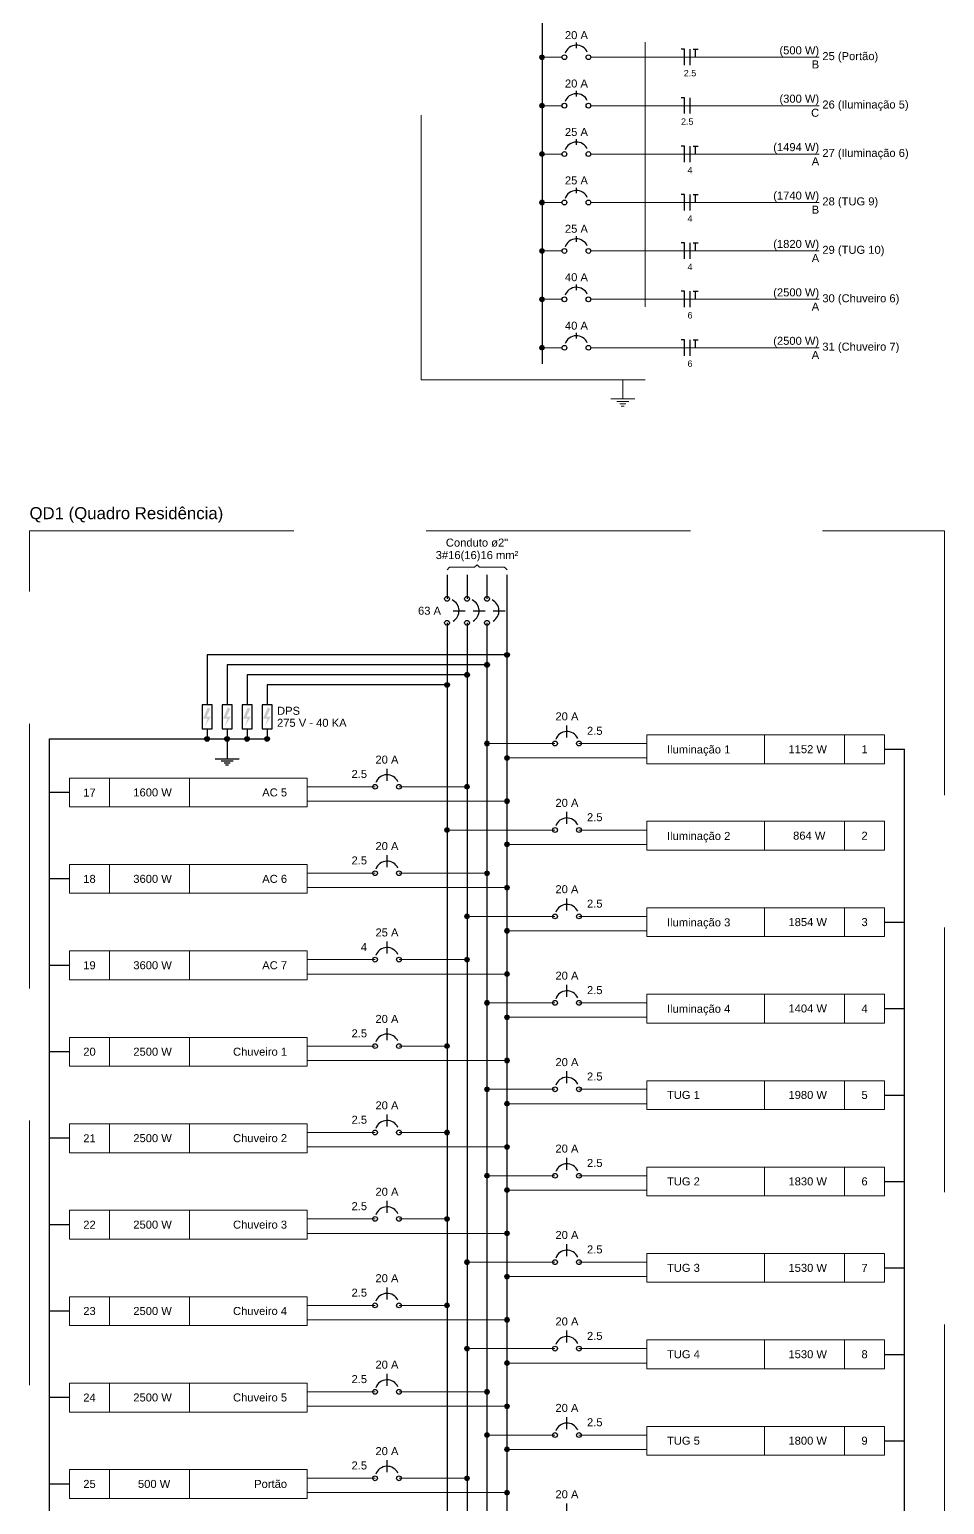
# Model space of a CAD drawing. Header units: millimetres. Extents: x -4.7 to 81.4, y -19.1 to 41.2.
# Drawn here: x 69.24 to 81.35, y 0.82 to 20.33 of the extents above; entities that cross this region are included whole.
import ezdxf

# ---------------------------------------------------------------- set-up
doc = ezdxf.new("R2010")
doc.units = ezdxf.units.MM
doc.header["$MEASUREMENT"] = 0
doc.linetypes.add('Dashed', pattern=[0.75, 0.5, -0.25])
for name, color, linetype, lineweight in [('DI-Barramento', 4, 'Continuous', 30), ('DI-Barramento Fase 1', 4, 'Continuous', 30), ('DI-Barramento Fase 2', 4, 'Continuous', 30), ('DI-Barramento Fase 3', 4, 'Continuous', 30), ('DI-Barramento Neutro', 4, 'Continuous', 30), ('DI-Disjuntor', 1, 'Continuous', 30), ('DI-Fios', 3, 'Continuous', 30), ('DI-Linhas do diagrama', 2, 'Continuous', 20), ('DI-Pontilhado', 2, 'Continuous', 20), ('DI-Textos do diagrama', 2, 'Continuous', 20), ('DI-Título do diagrama', 3, 'Continuous', 30)]:
    doc.layers.add(name, color=color, linetype=linetype, lineweight=lineweight)
doc.styles.add('Arial', font='arial.ttf')

msp = doc.modelspace()

# ---------------------------------------------------------------- hatches: boundary and pattern name
at = {"layer": 'DI-Textos do diagrama', "linetype": 'Continuous'}
for points in [[(71.599, 11.363), (71.636, 11.347), (71.583, 11.242), (71.641, 11.242), (71.562, 11.115), (71.599, 11.216), (71.538, 11.216), (71.599, 11.363)], [(71.863, 11.363), (71.901, 11.347), (71.848, 11.242), (71.906, 11.242), (71.826, 11.115), (71.863, 11.216), (71.803, 11.216), (71.863, 11.363)], [(72.128, 11.363), (72.165, 11.347), (72.112, 11.242), (72.171, 11.242), (72.091, 11.115), (72.128, 11.216), (72.067, 11.216), (72.128, 11.363)], [(72.393, 11.363), (72.43, 11.347), (72.377, 11.242), (72.435, 11.242), (72.356, 11.115), (72.393, 11.216), (72.332, 11.216), (72.393, 11.363)]]:
    msp.add_hatch(color=256, dxfattribs=at).paths.add_polyline_path(points)

# ---------------------------------------------------------------- linework, layer by layer
at = {"layer": 'DI-Barramento', "linetype": 'Continuous'}
msp.add_line((76.026, 35.556), (76.026, 15.911), dxfattribs=at)
at = {"layer": 'DI-Barramento Fase 1', "linetype": 'Continuous'}
for p, q in [((74.768, 13.118), (74.768, 12.801)), ((74.768, 12.483), (74.768, -7.204))]:
    msp.add_line(p, q, dxfattribs=at)
at = {"layer": 'DI-Barramento Fase 2', "linetype": 'Continuous'}
for p, q in [((75.033, 13.118), (75.033, 12.801)), ((75.033, 12.483), (75.033, -7.204))]:
    msp.add_line(p, q, dxfattribs=at)
at = {"layer": 'DI-Barramento Fase 3', "linetype": 'Continuous'}
for p, q in [((75.297, 13.118), (75.297, 12.801)), ((75.297, 12.483), (75.297, -7.204))]:
    msp.add_line(p, q, dxfattribs=at)
at = {"layer": 'DI-Barramento Neutro', "linetype": 'Continuous'}
msp.add_line((75.562, -7.204), (75.562, 13.118), dxfattribs=at)
at = {"layer": 'DI-Disjuntor', "linetype": 'Continuous'}
for p, q in [((76.481, 20.089), (76.481, 20.163)), ((76.481, 19.448), (76.481, 19.522)), ((76.481, 18.808), (76.481, 18.882)), ((76.481, 18.167), (76.481, 18.241)), ((76.481, 17.526), (76.481, 17.6)), ((76.481, 16.885), (76.481, 16.96)), ((76.481, 16.245), (76.481, 16.319)), ((74.847, 12.642), (75.006, 12.642)), ((75.112, 12.642), (75.271, 12.642)), ((75.377, 12.642), (75.536, 12.642)), ((76.356, 10.965), (76.356, 11.124)), ((73.974, 10.394), (73.974, 10.552)), ((76.356, 9.822), (76.356, 9.981)), ((73.974, 9.25), (73.974, 9.409)), ((76.356, 8.678), (76.356, 8.837)), ((73.974, 8.106), (73.974, 8.265)), ((76.356, 7.534), (76.356, 7.693)), ((73.974, 6.962), (73.974, 7.121)), ((76.356, 6.391), (76.356, 6.549)), ((73.974, 5.819), (73.974, 5.977)), ((76.356, 5.247), (76.356, 5.406)), ((73.974, 4.675), (73.974, 4.834)), ((76.356, 4.103), (76.356, 4.262)), ((73.974, 3.531), (73.974, 3.69)), ((76.356, 2.959), (76.356, 3.118)), ((73.974, 2.387), (73.974, 2.546)), ((76.356, 1.816), (76.356, 1.974)), ((73.974, 1.244), (73.974, 1.403)), ((76.356, 0.672), (76.356, 0.831))]:
    msp.add_line(p, q, dxfattribs=at)
for points in [[(71.525, 11.397), (71.525, 11.08), (71.657, 11.08), (71.657, 11.397), (71.525, 11.397)], [(71.789, 11.397), (71.789, 11.08), (71.922, 11.08), (71.922, 11.397), (71.789, 11.397)], [(72.054, 11.397), (72.054, 11.08), (72.186, 11.08), (72.186, 11.397), (72.054, 11.397)], [(72.319, 11.397), (72.319, 11.08), (72.451, 11.08), (72.451, 11.397), (72.319, 11.397)]]:
    msp.add_lwpolyline(points, close=True, dxfattribs=at)
for centre in [(76.322, 19.967), (76.64, 19.967), (76.322, 19.326), (76.64, 19.326), (76.322, 18.686), (76.64, 18.686), (76.322, 18.045), (76.64, 18.045), (76.322, 17.404), (76.64, 17.404), (76.322, 16.764), (76.64, 16.764), (76.322, 16.123), (76.64, 16.123), (74.768, 12.801), (75.033, 12.801), (75.297, 12.801), (74.768, 12.483), (75.033, 12.483), (75.297, 12.483), (76.197, 10.886), (76.515, 10.886), (73.815, 10.314), (74.132, 10.314), (76.197, 9.742), (76.515, 9.742), (73.815, 9.17), (74.132, 9.17), (76.197, 8.599), (76.515, 8.599), (73.815, 8.027), (74.132, 8.027), (76.197, 7.455), (76.515, 7.455), (73.815, 6.883), (74.132, 6.883), (76.197, 6.311), (76.515, 6.311), (73.815, 5.739), (74.132, 5.739), (76.197, 5.167), (76.515, 5.167), (73.815, 4.596), (74.132, 4.596), (76.197, 4.024), (76.515, 4.024), (73.815, 3.452), (74.132, 3.452), (76.197, 2.88), (76.515, 2.88), (73.815, 2.308), (74.132, 2.308), (76.197, 1.736), (76.515, 1.736), (73.815, 1.164), (74.132, 1.164)]:
    msp.add_circle(centre, 0.0318, dxfattribs=at)
for centre, start, end in [((76.481, 19.967), 25, 160), ((76.481, 19.326), 25, 160), ((76.481, 18.686), 25, 160), ((76.481, 18.045), 25, 160), ((76.481, 17.404), 25, 160), ((76.481, 16.764), 25, 160), ((76.481, 16.123), 25, 160), ((74.768, 12.642), 300, 65), ((75.033, 12.642), 300, 65), ((75.297, 12.642), 300, 65), ((76.356, 10.886), 25, 160), ((73.974, 10.314), 25, 160), ((76.356, 9.742), 25, 160), ((73.974, 9.17), 25, 160), ((76.356, 8.599), 25, 160), ((73.974, 8.027), 25, 160), ((76.356, 7.455), 25, 160), ((73.974, 6.883), 25, 160), ((76.356, 6.311), 25, 160), ((73.974, 5.739), 25, 160), ((76.356, 5.167), 25, 160), ((73.974, 4.596), 25, 160), ((76.356, 4.024), 25, 160), ((73.974, 3.452), 25, 160), ((76.356, 2.88), 25, 160), ((73.974, 2.308), 25, 160), ((76.356, 1.736), 25, 160), ((73.974, 1.164), 25, 160)]:
    msp.add_arc(centre, 0.159, start, end, dxfattribs=at)
at = {"layer": 'DI-Fios', "linetype": 'Continuous'}
for p, q in [((77.911, 20.073), (77.868, 20.073)), ((77.911, 19.861), (77.911, 20.073)), ((77.985, 19.861), (77.985, 20.073)), ((78.025, 20.073), (78.093, 20.073)), ((78.059, 19.967), (78.059, 20.073)), ((77.911, 19.432), (77.868, 19.432)), ((77.911, 19.221), (77.911, 19.432)), ((77.985, 19.221), (77.985, 19.432)), ((77.911, 18.792), (77.868, 18.792)), ((77.911, 18.58), (77.911, 18.792)), ((77.985, 18.58), (77.985, 18.792)), ((78.025, 18.792), (78.093, 18.792)), ((78.059, 18.686), (78.059, 18.792)), ((77.911, 18.151), (77.868, 18.151)), ((77.911, 17.939), (77.911, 18.151)), ((77.985, 17.939), (77.985, 18.151)), ((78.025, 18.151), (78.093, 18.151)), ((78.059, 18.045), (78.059, 18.151)), ((77.911, 17.51), (77.868, 17.51)), ((77.911, 17.298), (77.911, 17.51)), ((77.985, 17.298), (77.985, 17.51)), ((78.025, 17.51), (78.093, 17.51)), ((78.059, 17.404), (78.059, 17.51)), ((77.911, 16.87), (77.868, 16.87)), ((77.911, 16.658), (77.911, 16.87)), ((77.985, 16.658), (77.985, 16.87)), ((78.025, 16.87), (78.093, 16.87)), ((78.059, 16.764), (78.059, 16.87)), ((77.911, 16.229), (77.868, 16.229)), ((77.911, 16.017), (77.911, 16.229)), ((77.985, 16.017), (77.985, 16.229)), ((78.025, 16.229), (78.093, 16.229)), ((78.059, 16.123), (78.059, 16.229)), ((75.562, 12.059), (71.591, 12.059)), ((71.591, 12.059), (71.591, 11.397)), ((75.297, 11.927), (71.856, 11.927)), ((71.856, 11.927), (71.856, 11.397)), ((75.033, 11.795), (72.12, 11.795)), ((72.12, 11.795), (72.12, 11.397)), ((74.768, 11.662), (72.385, 11.662)), ((72.385, 11.662), (72.385, 11.397)), ((69.505, 10.947), (72.385, 10.947)), ((69.505, -7.786), (69.505, 10.947)), ((71.591, 11.08), (71.591, 10.947)), ((71.856, 11.08), (71.856, 10.947)), ((71.856, 10.947), (71.856, 10.683)), ((72.12, 11.08), (72.12, 10.947)), ((72.385, 11.08), (72.385, 10.947)), ((80.561, 10.81), (80.825, 10.81)), ((80.825, -7.786), (80.825, 10.81)), ((71.697, 10.683), (72.014, 10.683)), ((71.776, 10.656), (71.935, 10.656)), ((71.816, 10.63), (71.895, 10.63)), ((71.836, 10.603), (71.875, 10.603)), ((69.769, 10.238), (69.505, 10.238)), ((69.769, 9.094), (69.505, 9.094)), ((80.561, 8.522), (80.825, 8.522)), ((69.769, 7.95), (69.505, 7.95)), ((80.561, 7.379), (80.825, 7.379)), ((69.769, 6.807), (69.505, 6.807)), ((80.561, 6.235), (80.825, 6.235)), ((69.769, 5.663), (69.505, 5.663)), ((80.561, 5.091), (80.825, 5.091)), ((69.769, 4.519), (69.505, 4.519)), ((80.561, 3.947), (80.825, 3.947)), ((69.769, 3.376), (69.505, 3.376)), ((80.561, 2.804), (80.825, 2.804)), ((69.769, 2.232), (69.505, 2.232)), ((80.561, 1.66), (80.825, 1.66)), ((69.769, 1.088), (69.505, 1.088))]:
    msp.add_line(p, q, dxfattribs=at)
at = {"layer": 'DI-Fios', "linetype": 'Continuous', "const_width": 0.0318}
for points in [[(75.313, 11.927, 1), (75.281, 11.927, 1)], [(75.578, 12.059, 1), (75.546, 12.059, 1)], [(75.048, 11.795, 1), (75.017, 11.795, 1)], [(74.783, 11.662, 1), (74.752, 11.662, 1)], [(71.606, 10.947, 1), (71.575, 10.947, 1)], [(71.871, 10.947, 1), (71.84, 10.947, 1)], [(72.136, 10.947, 1), (72.104, 10.947, 1)], [(72.401, 10.947, 1), (72.369, 10.947, 1)]]:
    msp.add_lwpolyline(points, format="xyb", close=True, dxfattribs=at)
at = {"layer": 'DI-Fios', "linetype": 'Continuous'}
for centre in [(75.297, 11.927), (75.562, 12.059), (75.033, 11.795), (74.768, 11.662), (71.591, 10.947), (71.856, 10.947), (72.12, 10.947), (72.385, 10.947)]:
    msp.add_circle(centre, 0.0318, dxfattribs=at)
at = {"layer": 'DI-Linhas do diagrama', "linetype": 'Continuous'}
for p, q in [((76.057, 19.967), (76.29, 19.967)), ((76.672, 19.967), (79.695, 19.967)), ((76.057, 19.326), (76.29, 19.326)), ((76.672, 19.326), (79.695, 19.326)), ((76.057, 18.686), (76.29, 18.686)), ((76.672, 18.686), (79.695, 18.686)), ((76.057, 18.045), (76.29, 18.045)), ((76.672, 18.045), (79.695, 18.045)), ((76.057, 17.404), (76.29, 17.404)), ((76.672, 17.404), (79.695, 17.404)), ((76.057, 16.764), (76.29, 16.764)), ((76.672, 16.764), (79.695, 16.764)), ((76.057, 16.123), (76.29, 16.123)), ((76.672, 16.123), (79.695, 16.123)), ((78.972, 10.619), (78.972, 11)), ((80.031, 10.619), (80.031, 11)), ((75.297, 10.886), (76.197, 10.886)), ((76.515, 10.886), (77.415, 10.886)), ((75.562, 10.695), (77.415, 10.695)), ((70.299, 10.047), (70.299, 10.428)), ((71.358, 10.047), (71.358, 10.428)), ((72.915, 10.314), (73.815, 10.314)), ((75.033, 10.314), (74.132, 10.314)), ((72.915, 10.123), (75.562, 10.123)), ((78.972, 9.475), (78.972, 9.857)), ((80.031, 9.475), (80.031, 9.857)), ((74.768, 9.742), (76.197, 9.742)), ((76.515, 9.742), (77.415, 9.742)), ((75.562, 9.552), (77.415, 9.552)), ((70.299, 8.904), (70.299, 9.285)), ((71.358, 8.904), (71.358, 9.285)), ((72.915, 9.17), (73.815, 9.17)), ((72.915, 8.98), (75.562, 8.98)), ((75.297, 9.17), (74.132, 9.17)), ((75.033, 8.599), (76.197, 8.599)), ((76.515, 8.599), (77.415, 8.599)), ((78.972, 8.332), (78.972, 8.713)), ((80.031, 8.332), (80.031, 8.713)), ((75.562, 8.408), (77.415, 8.408)), ((70.299, 7.76), (70.299, 8.141)), ((71.358, 7.76), (71.358, 8.141)), ((72.915, 8.027), (73.815, 8.027)), ((75.033, 8.027), (74.132, 8.027)), ((72.915, 7.836), (75.562, 7.836)), ((75.297, 7.455), (76.197, 7.455)), ((76.515, 7.455), (77.415, 7.455)), ((78.972, 7.188), (78.972, 7.569)), ((80.031, 7.188), (80.031, 7.569)), ((75.562, 7.264), (77.415, 7.264)), ((70.299, 6.616), (70.299, 6.997)), ((71.358, 6.616), (71.358, 6.997)), ((72.915, 6.883), (73.815, 6.883)), ((74.768, 6.883), (74.132, 6.883)), ((72.915, 6.692), (75.562, 6.692)), ((75.297, 6.311), (76.197, 6.311)), ((76.515, 6.311), (77.415, 6.311)), ((78.972, 6.044), (78.972, 6.425)), ((80.031, 6.044), (80.031, 6.425)), ((75.562, 6.12), (77.415, 6.12)), ((70.299, 5.472), (70.299, 5.854)), ((71.358, 5.472), (71.358, 5.854)), ((72.915, 5.739), (73.815, 5.739)), ((74.768, 5.739), (74.132, 5.739)), ((72.915, 5.549), (75.562, 5.549)), ((78.972, 4.9), (78.972, 5.282)), ((80.031, 4.9), (80.031, 5.282)), ((75.297, 5.167), (76.197, 5.167)), ((76.515, 5.167), (77.415, 5.167)), ((75.562, 4.977), (77.415, 4.977)), ((70.299, 4.329), (70.299, 4.71)), ((71.358, 4.329), (71.358, 4.71)), ((72.915, 4.596), (73.815, 4.596)), ((74.768, 4.596), (74.132, 4.596)), ((72.915, 4.405), (75.562, 4.405)), ((78.972, 3.757), (78.972, 4.138)), ((80.031, 3.757), (80.031, 4.138)), ((75.033, 4.024), (76.197, 4.024)), ((76.515, 4.024), (77.415, 4.024)), ((75.562, 3.833), (77.415, 3.833)), ((70.299, 3.185), (70.299, 3.566)), ((71.358, 3.185), (71.358, 3.566)), ((72.915, 3.452), (73.815, 3.452)), ((74.768, 3.452), (74.132, 3.452)), ((72.915, 3.261), (75.562, 3.261)), ((78.972, 2.613), (78.972, 2.994)), ((80.031, 2.613), (80.031, 2.994)), ((75.033, 2.88), (76.197, 2.88)), ((76.515, 2.88), (77.415, 2.88)), ((75.562, 2.689), (77.415, 2.689)), ((70.299, 2.041), (70.299, 2.422)), ((71.358, 2.041), (71.358, 2.422)), ((72.915, 2.308), (73.815, 2.308)), ((75.297, 2.308), (74.132, 2.308)), ((72.915, 2.117), (75.562, 2.117)), ((78.972, 1.469), (78.972, 1.851)), ((80.031, 1.469), (80.031, 1.851)), ((75.297, 1.736), (76.197, 1.736)), ((76.515, 1.736), (77.415, 1.736)), ((75.562, 1.546), (77.415, 1.546)), ((70.299, 0.897), (70.299, 1.279)), ((71.358, 0.897), (71.358, 1.279)), ((72.915, 1.164), (73.815, 1.164)), ((75.033, 1.164), (74.132, 1.164)), ((72.915, 0.974), (75.562, 0.974))]:
    msp.add_line(p, q, dxfattribs=at)
at = {"layer": 'DI-Linhas do diagrama', "linetype": 'Continuous', "const_width": 0.0318}
for points in [[(76.042, 19.967, 1), (76.01, 19.967, 1)], [(76.042, 19.326, 1), (76.01, 19.326, 1)], [(76.042, 18.686, 1), (76.01, 18.686, 1)], [(76.042, 18.045, 1), (76.01, 18.045, 1)], [(76.042, 17.404, 1), (76.01, 17.404, 1)], [(76.042, 16.764, 1), (76.01, 16.764, 1)], [(76.042, 16.123, 1), (76.01, 16.123, 1)], [(75.313, 10.886, 1), (75.281, 10.886, 1)], [(75.578, 10.695, 1), (75.546, 10.695, 1)], [(75.048, 10.314, 1), (75.017, 10.314, 1)], [(75.578, 10.123, 1), (75.546, 10.123, 1)], [(74.783, 9.742, 1), (74.752, 9.742, 1)], [(75.578, 9.552, 1), (75.546, 9.552, 1)], [(75.313, 9.17, 1), (75.281, 9.17, 1)], [(75.578, 8.98, 1), (75.546, 8.98, 1)], [(75.048, 8.599, 1), (75.017, 8.599, 1)], [(75.578, 8.408, 1), (75.546, 8.408, 1)], [(75.048, 8.027, 1), (75.017, 8.027, 1)], [(75.578, 7.836, 1), (75.546, 7.836, 1)], [(75.313, 7.455, 1), (75.281, 7.455, 1)], [(75.578, 7.264, 1), (75.546, 7.264, 1)], [(74.783, 6.883, 1), (74.752, 6.883, 1)], [(75.578, 6.692, 1), (75.546, 6.692, 1)], [(75.313, 6.311, 1), (75.281, 6.311, 1)], [(75.578, 6.12, 1), (75.546, 6.12, 1)], [(74.783, 5.739, 1), (74.752, 5.739, 1)], [(75.578, 5.549, 1), (75.546, 5.549, 1)], [(75.313, 5.167, 1), (75.281, 5.167, 1)], [(75.578, 4.977, 1), (75.546, 4.977, 1)], [(74.783, 4.596, 1), (74.752, 4.596, 1)], [(75.578, 4.405, 1), (75.546, 4.405, 1)], [(75.048, 4.024, 1), (75.017, 4.024, 1)], [(75.578, 3.833, 1), (75.546, 3.833, 1)], [(74.783, 3.452, 1), (74.752, 3.452, 1)], [(75.578, 3.261, 1), (75.546, 3.261, 1)], [(75.048, 2.88, 1), (75.017, 2.88, 1)], [(75.578, 2.689, 1), (75.546, 2.689, 1)], [(75.313, 2.308, 1), (75.281, 2.308, 1)], [(75.578, 2.117, 1), (75.546, 2.117, 1)], [(75.313, 1.736, 1), (75.281, 1.736, 1)], [(75.578, 1.546, 1), (75.546, 1.546, 1)], [(75.048, 1.164, 1), (75.017, 1.164, 1)], [(75.578, 0.974, 1), (75.546, 0.974, 1)]]:
    msp.add_lwpolyline(points, format="xyb", close=True, dxfattribs=at)
at = {"layer": 'DI-Linhas do diagrama', "linetype": 'Continuous'}
for points in [[(77.415, 10.619), (77.415, 11), (80.561, 11), (80.561, 10.619), (77.415, 10.619)], [(69.769, 10.047), (69.769, 10.428), (72.915, 10.428), (72.915, 10.047), (69.769, 10.047)], [(77.415, 9.475), (77.415, 9.857), (80.561, 9.857), (80.561, 9.475), (77.415, 9.475)], [(69.769, 8.904), (69.769, 9.285), (72.915, 9.285), (72.915, 8.904), (69.769, 8.904)], [(77.415, 8.332), (77.415, 8.713), (80.561, 8.713), (80.561, 8.332), (77.415, 8.332)], [(69.769, 7.76), (69.769, 8.141), (72.915, 8.141), (72.915, 7.76), (69.769, 7.76)], [(77.415, 7.188), (77.415, 7.569), (80.561, 7.569), (80.561, 7.188), (77.415, 7.188)], [(69.769, 6.616), (69.769, 6.997), (72.915, 6.997), (72.915, 6.616), (69.769, 6.616)], [(77.415, 6.044), (77.415, 6.425), (80.561, 6.425), (80.561, 6.044), (77.415, 6.044)], [(69.769, 5.472), (69.769, 5.854), (72.915, 5.854), (72.915, 5.472), (69.769, 5.472)], [(77.415, 4.9), (77.415, 5.282), (80.561, 5.282), (80.561, 4.9), (77.415, 4.9)], [(69.769, 4.329), (69.769, 4.71), (72.915, 4.71), (72.915, 4.329), (69.769, 4.329)], [(77.415, 3.757), (77.415, 4.138), (80.561, 4.138), (80.561, 3.757), (77.415, 3.757)], [(69.769, 3.185), (69.769, 3.566), (72.915, 3.566), (72.915, 3.185), (69.769, 3.185)], [(77.415, 2.613), (77.415, 2.994), (80.561, 2.994), (80.561, 2.613), (77.415, 2.613)], [(69.769, 2.041), (69.769, 2.422), (72.915, 2.422), (72.915, 2.041), (69.769, 2.041)], [(77.415, 1.469), (77.415, 1.851), (80.561, 1.851), (80.561, 1.469), (77.415, 1.469)], [(69.769, 0.897), (69.769, 1.279), (72.915, 1.279), (72.915, 0.897), (69.769, 0.897)]]:
    msp.add_lwpolyline(points, close=True, dxfattribs=at)
for centre in [(76.026, 19.967), (76.026, 19.326), (76.026, 18.686), (76.026, 18.045), (76.026, 17.404), (76.026, 16.764), (76.026, 16.123), (75.297, 10.886), (75.562, 10.695), (75.033, 10.314), (75.562, 10.123), (74.768, 9.742), (75.562, 9.552), (75.297, 9.17), (75.562, 8.98), (75.033, 8.599), (75.562, 8.408), (75.033, 8.027), (75.562, 7.836), (75.297, 7.455), (75.562, 7.264), (74.768, 6.883), (75.562, 6.692), (75.297, 6.311), (75.562, 6.12), (74.768, 5.739), (75.562, 5.549), (75.297, 5.167), (75.562, 4.977), (74.768, 4.596), (75.562, 4.405), (75.033, 4.024), (75.562, 3.833), (74.768, 3.452), (75.562, 3.261), (75.033, 2.88), (75.562, 2.689), (75.297, 2.308), (75.562, 2.117), (75.297, 1.736), (75.562, 1.546), (75.033, 1.164), (75.562, 0.974)]:
    msp.add_circle(centre, 0.0318, dxfattribs=at)
at = {"layer": 'DI-Pontilhado', "linetype": 'Dashed', "ltscale": 7}
for points in [[(74.427, 15.699), (74.427, 35.916), (77.392, 35.916), (77.392, 15.699), (74.427, 15.699)], [(69.24, -8.104), (69.24, 13.701), (81.355, 13.701), (81.355, -8.104), (69.24, -8.104)]]:
    msp.add_lwpolyline(points, close=True, dxfattribs=at)
at = {"layer": 'DI-Textos do diagrama', "linetype": 'Continuous'}
for p, q in [((77.095, 15.699), (77.095, 15.445)), ((76.936, 15.445), (77.254, 15.445)), ((77.016, 15.413), (77.175, 15.413)), ((77.056, 15.382), (77.135, 15.382)), ((77.075, 15.35), (77.115, 15.35)), ((74.768, 13.185), (74.801, 13.218)), ((74.801, 13.218), (75.132, 13.218)), ((75.132, 13.218), (75.165, 13.251)), ((75.165, 13.251), (75.198, 13.218)), ((75.198, 13.218), (75.529, 13.218)), ((75.529, 13.218), (75.562, 13.185))]:
    msp.add_line(p, q, dxfattribs=at)

# ---------------------------------------------------------------- texts
at = {"layer": 'DI-Textos do diagrama', "line_spacing_factor": 0.798, "style": 'Arial'}
for s, insert, char_height, width, attachment_point in [('20 A', (76.481, 20.205), 0.1059, 0.50832, 8), ('(500 W)', (79.695, 19.974), 0.1059, 0.88956, 9), ('B', (79.695, 19.819), 0.106, 0.12708, 9), ('25 (Portão)', (79.737, 19.897), 0.1059, 1.39788, 7), ('2.5', (77.985, 19.713), 0.0847, 0.30499, 8), ('20 A', (76.481, 19.565), 0.1059, 0.50832, 8), ('(300 W)', (79.695, 19.334), 0.1059, 0.88956, 9), ('26 (Iluminação 5)', (79.737, 19.256), 0.1059, 2.16036, 7), ('2.5', (77.948, 19.072), 0.0847, 0.30499, 8), ('C', (79.695, 19.178), 0.106, 0.12708, 9), ('25 A', (76.481, 18.924), 0.1059, 0.50832, 8), ('(1494 W)', (79.695, 18.693), 0.1059, 1.01664, 9), ('27 (Iluminação 6)', (79.737, 18.615), 0.1059, 2.16036, 7), ('A', (79.695, 18.537), 0.106, 0.12708, 9), ('25 A', (76.481, 18.283), 0.1059, 0.50832, 8), ('4', (77.985, 18.431), 0.0847, 0.10166, 8), ('(1740 W)', (79.695, 18.052), 0.1059, 1.01664, 9), ('B', (79.695, 17.897), 0.106, 0.12708, 9), ('28 (TUG 9)', (79.737, 17.975), 0.1059, 1.2708, 7), ('4', (77.985, 17.791), 0.0847, 0.10166, 8), ('25 A', (76.481, 17.643), 0.1059, 0.50832, 8), ('(1820 W)', (79.695, 17.412), 0.1059, 1.01664, 9), ('29 (TUG 10)', (79.737, 17.334), 0.1059, 1.39788, 7), ('4', (77.985, 17.15), 0.0847, 0.10166, 8), ('A', (79.695, 17.256), 0.106, 0.12708, 9), ('40 A', (76.481, 17.002), 0.1059, 0.50832, 8), ('(2500 W)', (79.695, 16.771), 0.1059, 1.01664, 9), ('30 (Chuveiro 6)', (79.737, 16.693), 0.1059, 1.9062, 7), ('6', (77.985, 16.509), 0.0847, 0.10166, 8), ('A', (79.695, 16.615), 0.106, 0.12708, 9), ('40 A', (76.481, 16.361), 0.1059, 0.50832, 8), ('(2500 W)', (79.695, 16.13), 0.1059, 1.01664, 9), ('A', (79.695, 15.975), 0.106, 0.12708, 9), ('31 (Chuveiro 7)', (79.737, 16.053), 0.1059, 1.9062, 7), ('6', (77.985, 15.869), 0.0847, 0.10166, 8), ('Conduto ø2"', (75.165, 13.489), 0.1059, 1.39788, 8), ('3#16(16)16 mm²', (75.165, 13.295), 0.1059, 1.77912, 8), (' 63 A', (74.688, 12.589), 0.1059, 0.6354, 9), ('DPS', (72.517, 11.265), 0.1059, 0.38124, 7), ('275 V - 40 KA', (72.517, 11.106), 0.1059, 1.65204, 7), ('    20 A', (76.039, 11.191), 0.1059, 1.01664, 7), ('2.5', (76.621, 11), 0.1059, 0.38124, 7), ('Iluminação 1', (77.68, 10.722), 0.1059, 1.52496, 7), ('  1152 W', (79.502, 10.757), 0.1059, 1.01664, 8), ('1', (80.296, 10.757), 0.106, 0.12708, 8), ('    20 A', (73.656, 10.619), 0.1059, 1.01664, 7), ('2.5', (73.709, 10.429), 0.1059, 0.38124, 9), ('17', (70.034, 10.185), 0.1059, 0.25416, 8), ('  1600 W', (70.828, 10.185), 0.1059, 1.01664, 8), ('AC 5', (72.65, 10.185), 0.1059, 0.50832, 9), ('    20 A', (76.039, 10.047), 0.1059, 1.01664, 7), ('2.5', (76.621, 9.857), 0.1059, 0.38124, 7), ('    20 A', (73.656, 9.475), 0.1059, 1.01664, 7), ('Iluminação 2', (77.68, 9.578), 0.1059, 1.52496, 7), ('   864 W', (79.502, 9.613), 0.1059, 1.01664, 8), ('2', (80.296, 9.613), 0.106, 0.12708, 8), ('2.5', (73.709, 9.285), 0.1059, 0.38124, 9), ('18', (70.034, 9.041), 0.1059, 0.25416, 8), ('  3600 W', (70.828, 9.041), 0.1059, 1.01664, 8), ('AC 6', (72.65, 9.041), 0.1059, 0.50832, 9), ('    20 A', (76.039, 8.904), 0.1059, 1.01664, 7), ('2.5', (76.621, 8.713), 0.1059, 0.38124, 7), ('    25 A', (73.656, 8.332), 0.1059, 1.01664, 7), ('Iluminação 3', (77.68, 8.434), 0.1059, 1.52496, 7), ('  1854 W', (79.502, 8.469), 0.1059, 1.01664, 8), ('3', (80.296, 8.469), 0.106, 0.12708, 8), ('4', (73.709, 8.141), 0.106, 0.12708, 9), ('19', (70.034, 7.898), 0.1059, 0.25416, 8), ('  3600 W', (70.828, 7.898), 0.1059, 1.01664, 8), ('AC 7', (72.65, 7.898), 0.1059, 0.50832, 9), ('    20 A', (76.039, 7.76), 0.1059, 1.01664, 7), ('2.5', (76.621, 7.569), 0.1059, 0.38124, 7), ('Iluminação 4', (77.68, 7.291), 0.1059, 1.52496, 7), ('  1404 W', (79.502, 7.326), 0.1059, 1.01664, 8), ('4', (80.296, 7.326), 0.106, 0.12708, 8), ('    20 A', (73.656, 7.188), 0.1059, 1.01664, 7), ('2.5', (73.709, 6.997), 0.1059, 0.38124, 9), ('20', (70.034, 6.754), 0.1059, 0.25416, 8), ('  2500 W', (70.828, 6.754), 0.1059, 1.01664, 8), ('Chuveiro 1', (72.65, 6.754), 0.1059, 1.2708, 9), ('    20 A', (76.039, 6.616), 0.1059, 1.01664, 7), ('2.5', (76.621, 6.426), 0.1059, 0.38124, 7), ('TUG 1', (77.68, 6.182), 0.1059, 0.6354, 7), ('  1980 W', (79.502, 6.182), 0.1059, 1.01664, 8), ('5', (80.296, 6.182), 0.106, 0.12708, 8), ('    20 A', (73.656, 6.044), 0.1059, 1.01664, 7), ('2.5', (73.709, 5.854), 0.1059, 0.38124, 9), ('21', (70.034, 5.61), 0.1059, 0.25416, 8), ('  2500 W', (70.828, 5.61), 0.1059, 1.01664, 8), ('Chuveiro 2', (72.65, 5.61), 0.1059, 1.2708, 9), ('    20 A', (76.039, 5.472), 0.1059, 1.01664, 7), ('2.5', (76.621, 5.282), 0.1059, 0.38124, 7), ('TUG 2', (77.68, 5.038), 0.1059, 0.6354, 7), ('  1830 W', (79.502, 5.038), 0.1059, 1.01664, 8), ('6', (80.296, 5.038), 0.106, 0.12708, 8), ('    20 A', (73.656, 4.901), 0.1059, 1.01664, 7), ('2.5', (73.709, 4.71), 0.1059, 0.38124, 9), ('22', (70.034, 4.466), 0.1059, 0.25416, 8), ('  2500 W', (70.828, 4.466), 0.1059, 1.01664, 8), ('Chuveiro 3', (72.65, 4.466), 0.1059, 1.2708, 9), ('    20 A', (76.039, 4.329), 0.1059, 1.01664, 7), ('2.5', (76.621, 4.138), 0.1059, 0.38124, 7), ('TUG 3', (77.68, 3.894), 0.1059, 0.6354, 7), ('  1530 W', (79.502, 3.894), 0.1059, 1.01664, 8), ('7', (80.296, 3.894), 0.106, 0.12708, 8), ('    20 A', (73.656, 3.757), 0.1059, 1.01664, 7), ('2.5', (73.709, 3.566), 0.1059, 0.38124, 9), ('23', (70.034, 3.323), 0.1059, 0.25416, 8), ('  2500 W', (70.828, 3.323), 0.1059, 1.01664, 8), ('Chuveiro 4', (72.65, 3.323), 0.1059, 1.2708, 9), ('    20 A', (76.039, 3.185), 0.1059, 1.01664, 7), ('2.5', (76.621, 2.994), 0.1059, 0.38124, 7), ('TUG 4', (77.68, 2.751), 0.1059, 0.6354, 7), ('  1530 W', (79.502, 2.751), 0.1059, 1.01664, 8), ('8', (80.296, 2.751), 0.106, 0.12708, 8), ('    20 A', (73.656, 2.613), 0.1059, 1.01664, 7), ('2.5', (73.709, 2.422), 0.1059, 0.38124, 9), ('24', (70.034, 2.179), 0.1059, 0.25416, 8), ('  2500 W', (70.828, 2.179), 0.1059, 1.01664, 8), ('Chuveiro 5', (72.65, 2.179), 0.1059, 1.2708, 9), ('    20 A', (76.039, 2.041), 0.1059, 1.01664, 7), ('2.5', (76.621, 1.851), 0.1059, 0.38124, 7), ('    20 A', (73.656, 1.469), 0.1059, 1.01664, 7), ('TUG 5', (77.68, 1.607), 0.1059, 0.6354, 7), ('  1800 W', (79.502, 1.607), 0.1059, 1.01664, 8), ('9', (80.296, 1.607), 0.106, 0.12708, 8), ('2.5', (73.709, 1.279), 0.1059, 0.38124, 9), ('25', (70.034, 1.035), 0.1059, 0.25416, 8), ('   500 W', (70.828, 1.035), 0.1059, 1.01664, 8), ('Portão', (72.65, 1.035), 0.1059, 0.76248, 9), ('    20 A', (76.039, 0.898), 0.1059, 1.01664, 7)]:
    msp.add_mtext(s, dxfattribs=dict(at, insert=insert, char_height=char_height, width=width, attachment_point=attachment_point))
at = {"layer": 'DI-Título do diagrama', "insert": (69.24, 13.807), "char_height": 0.15885, "width": 4.38426, "attachment_point": 7, "line_spacing_factor": 0.798, "style": 'Arial'}
msp.add_mtext('QD1 (Quadro Residência)', dxfattribs=at)

doc.saveas('drawing.dxf')
